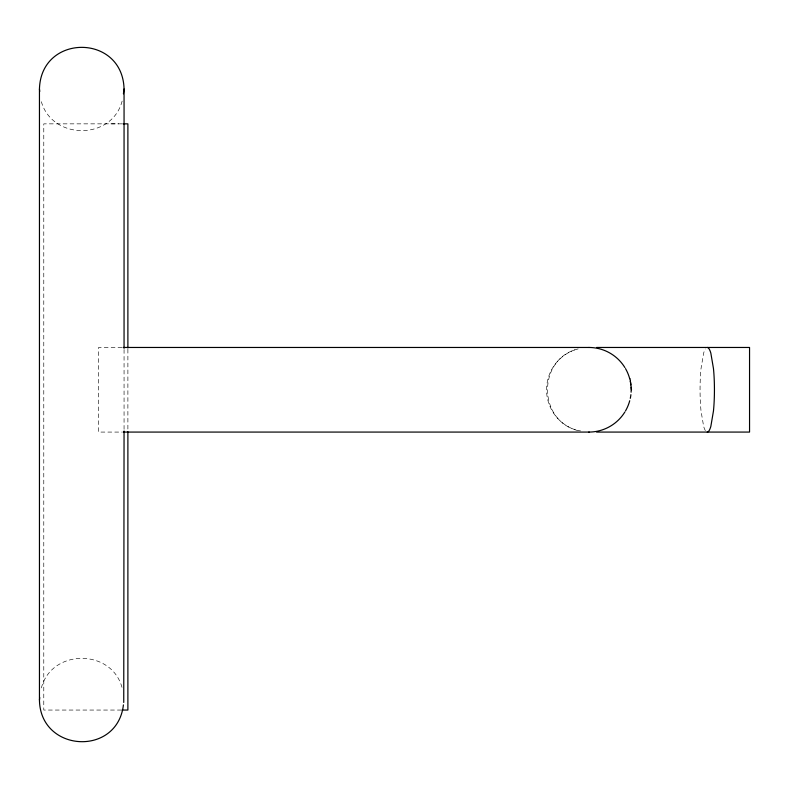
<?xml version="1.0" encoding="UTF-8"?>
<svg xmlns="http://www.w3.org/2000/svg" width="789" height="789" viewBox="0 0 789 789"><rect width="100%" height="100%" fill="white"/><g stroke="black" fill="none" stroke-linecap="round" stroke-linejoin="round"><path stroke-width="0.59" stroke-dasharray="3.94 2.96" d="M122.147 101.061C111.624 141.142 50.486 140.136 40.89 99.927M41.363 687.939C51.62 648.519 111.89 648.519 122.147 687.939M578.189 348.906C536.086 358.867 537.812 423.89 580.625 430.952M110.855 123.853L118.823 123.853M122.265 123.853L43.78 123.853L43.78 710.051L122.265 710.051M121.94 347.466L98.546 347.466L98.546 432.076L121.94 432.076M127.887 349.211L127.887 430.498M124.06 349.488L124.06 429.778M705.386 430.626A43.425 7.279 -90 0 1 703.65 426.405L701.017 410.921A41.807 7.002 -90 0 1 701.017 368.611L703.65 353.127A43.425 7.279 -90 0 1 705.386 348.906M577.913 430.636A42.31 42.31 0 0 1 576.739 349.231"/><path stroke-width="1.18" d="M123.419 704.893C117.305 756.967 40.18 752.351 39.45 700.021L39.45 88.979C40.949 33.493 122.561 33.493 124.06 88.979L124.06 348.274M39.45 700.021L39.766 697.594M123.419 93.842L124.06 88.979M123.745 702.457L124.06 431.001M123.143 123.853L127.887 123.853L127.887 347.988M123.173 347.466L589.156 347.466M596.553 347.466L749.55 347.466L749.55 432.076L596.553 432.076M123.173 432.076L589.156 432.076M122.078 710.051L127.887 710.051L127.887 431.731M630.056 378.819L631.496 389.766M39.45 88.979L39.766 91.406M707.24 432.076A43.425 7.279 -90 0 0 710.84 426.405L713.473 410.921A41.807 7.002 -90 0 0 713.473 368.611L710.84 353.127A43.425 7.279 -90 0 0 707.24 347.466M631.101 387.32A42.31 42.31 0 0 1 631.101 392.212M630.894 394.678A42.31 42.31 0 0 1 630.303 398.337M629.73 400.713A42.31 42.31 0 0 1 625.509 410.921M624.888 411.966A42.31 42.31 0 0 1 588.86 432.076M588.86 347.456A42.31 42.31 0 0 1 624.888 367.566M625.509 368.611A42.31 42.31 0 0 1 629.73 378.819M630.303 381.205A42.31 42.31 0 0 1 630.894 384.864"/></g></svg>
